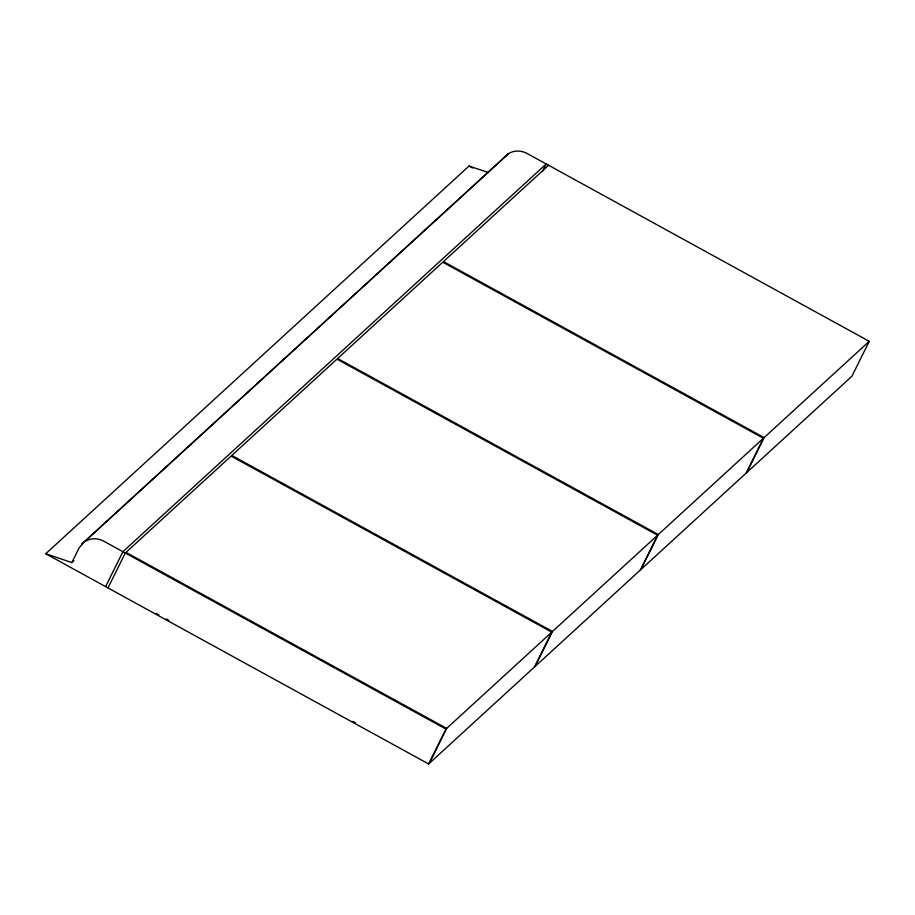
<?xml version="1.0" encoding="UTF-8"?>
<svg xmlns="http://www.w3.org/2000/svg" width="915" height="915" viewBox="0 0 915 915"><rect width="100%" height="100%" fill="white"/><g stroke="black" fill="none" stroke-linecap="round" stroke-linejoin="round"><path stroke-width="1.37" d="M45.75 553.758L71.828 562.565L78.919 548.279L83.288 542.744L508.5 153.629A19.249 18.037 47.5 0 1 527.051 153.457L869.25 341.318L851.922 376.225L428.632 763.968L45.75 553.758L469.04 166.027L488.599 172.626M105.58 586.606L122.907 551.699L546.198 163.957L542.481 171.437M107.97 587.922L125.298 553.015M428.632 763.968L445.96 729.061L103.761 541.188A19.249 18.037 47.5 0 0 85.209 541.371L81.584 544.379L508.5 153.629L504.874 156.637M429.341 763.316L446.669 728.409L551.779 632.128L231.118 456.082L125.996 552.363L446.669 728.409M534.452 667.035L551.779 632.128M535.161 666.383L552.488 631.476L657.599 535.195L336.937 359.149L231.827 455.43L552.488 631.476M640.283 570.091L657.599 535.195M640.98 569.45L658.308 534.543L763.43 438.251L442.769 262.205L337.646 358.497L658.308 534.543M746.102 473.158L763.43 438.251M746.8 472.517L764.128 437.61L869.25 341.318M71.828 562.565L73.932 560.643M548.588 165.272L443.466 261.564L764.128 437.61M469.04 166.027L472.723 168.04M156.271 613.405L158.775 614.777M166.29 618.906L168.795 620.279M352.927 721.375L355.432 722.747"/></g></svg>
